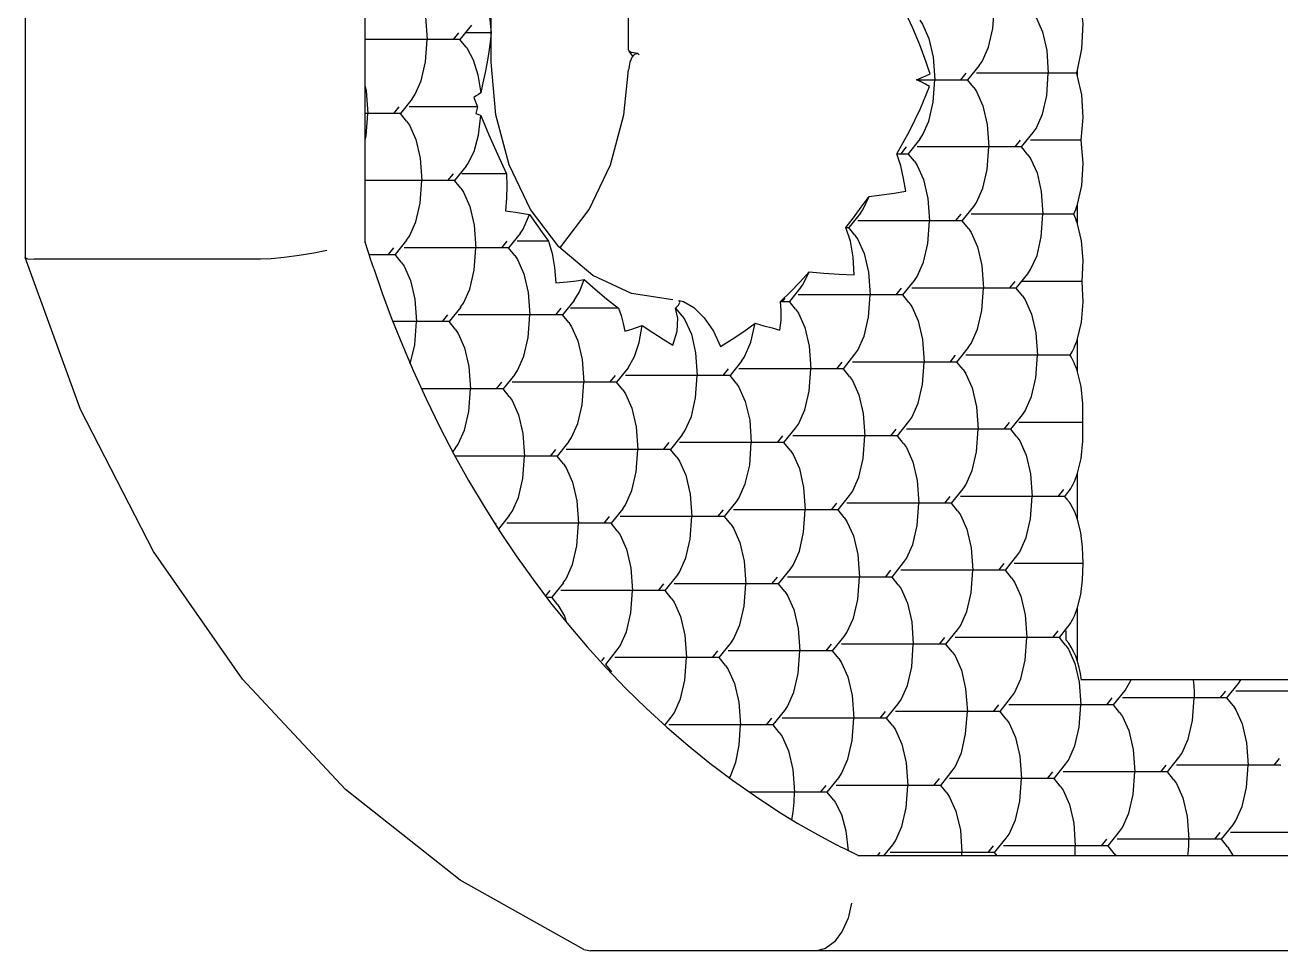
# Model space of a CAD drawing. Header units: millimetres. Extents: x 1084702 to 1166801, y 36632 to 124519.
# Drawn here: x 1097645.3 to 1097658.52, y 59343.51 to 59353.25 of the extents above; entities that cross this region are included whole.
import ezdxf

# ---------------------------------------------------------------- set-up
doc = ezdxf.new("R2010")
doc.units = ezdxf.units.MM
doc.header["$LTSCALE"] = 250
doc.linetypes.add('CENTER', pattern=[3, 2.5, -0.25, 0, -0.25])
doc.layers.get('0').update_dxf_attribs({"color": 255})

# ---------------------------------------------------------------- blocks, each defined once
blk = doc.blocks.new('PK65002M m platform_top')
at = {"linetype": 'Continuous'}
for p, q in [((-9509.933, 2028.178), (-9500.768, 2028.178)), ((-9500.697, 2028.163), (-9500.768, 2028.178)), ((-9510.084, 2027.178), (-9503.582, 2027.178)), ((-9507.474, 2027.083), (-9507.533, 2027.178)), ((-9506.28, 2027.154), (-9506.299, 2027.178)), ((-9505.05, 2027.178), (-9505.022, 2027.144)), ((-9504.677, 2027.178), (-9504.678, 2027.155)), ((-9503.857, 2027.178), (-9503.95, 2027.063)), ((-9503.812, 2027.144), (-9503.784, 2027.178)), ((-9503.591, 2027.178), (-9503.535, 2027.151)), ((-9507.474, 2027.083), (-9507.409, 2027.002)), ((-9506.216, 2027.073), (-9506.337, 2026.922)), ((-9506.28, 2027.154), (-9506.216, 2027.073)), ((-9506.211, 2027.073), (-9506.215, 2027.073)), ((-9506.211, 2027.073), (-9505.116, 2027.073)), ((-9506.199, 2027.002), (-9506.142, 2027.073)), ((-9505.871, 2027.108), (-9505.871, 2027.073)), ((-9505.022, 2027.144), (-9505.144, 2026.992)), ((-9505.017, 2027.144), (-9505.022, 2027.143)), ((-9505.017, 2027.144), (-9503.923, 2027.144)), ((-9505.006, 2027.073), (-9504.949, 2027.144)), ((-9504.678, 2027.155), (-9504.678, 2027.144)), ((-9503.535, 2027.151), (-9503.484, 2027.126)), ((-9503.457, 2026.917), (-9503.482, 2027.126)), ((-9503.157, 2026.955), (-9503.365, 2027.066)), ((-9508.598, 2026.932), (-9507.504, 2026.932)), ((-9507.409, 2027.002), (-9507.531, 2026.851)), ((-9507.405, 2027.002), (-9507.409, 2027.002)), ((-9507.405, 2027.002), (-9506.31, 2027.002)), ((-9507.393, 2026.932), (-9507.336, 2027.002)), ((-9502.952, 2026.837), (-9503.157, 2026.955)), ((-9502.75, 2026.714), (-9502.952, 2026.837)), ((-9504.518, 2026.517), (-9504.454, 2026.437)), ((-9503.325, 2026.588), (-9503.26, 2026.507)), ((-9505.712, 2026.446), (-9505.647, 2026.366)), ((-9504.454, 2026.437), (-9504.575, 2026.285)), ((-9504.449, 2026.437), (-9504.453, 2026.436)), ((-9504.449, 2026.437), (-9503.354, 2026.437)), ((-9504.437, 2026.366), (-9504.38, 2026.437)), ((-9503.26, 2026.507), (-9503.381, 2026.356)), ((-9503.255, 2026.507), (-9503.26, 2026.507)), ((-9503.255, 2026.507), (-9502.44, 2026.507)), ((-9503.244, 2026.437), (-9503.187, 2026.507)), ((-9502.024, 2026.202), (-9502.262, 2026.382)), ((-9506.841, 2026.295), (-9506.962, 2026.144)), ((-9506.906, 2026.376), (-9506.841, 2026.295)), ((-9506.836, 2026.295), (-9506.841, 2026.295)), ((-9506.836, 2026.295), (-9505.742, 2026.295)), ((-9506.825, 2026.224), (-9506.768, 2026.295)), ((-9505.647, 2026.366), (-9505.769, 2026.215)), ((-9505.643, 2026.366), (-9505.647, 2026.366)), ((-9505.643, 2026.366), (-9504.548, 2026.366)), ((-9505.631, 2026.295), (-9505.574, 2026.366)), ((-9508.03, 2026.224), (-9508.034, 2026.224)), ((-9508.03, 2026.224), (-9506.935, 2026.224)), ((-9508.018, 2026.154), (-9507.961, 2026.224)), ((-9502.756, 2025.881), (-9502.691, 2025.8)), ((-9505.144, 2025.739), (-9505.079, 2025.659)), ((-9503.885, 2025.729), (-9504.007, 2025.578)), ((-9503.95, 2025.81), (-9503.885, 2025.729)), ((-9503.881, 2025.729), (-9503.885, 2025.729)), ((-9503.881, 2025.729), (-9502.786, 2025.729)), ((-9503.869, 2025.659), (-9503.812, 2025.729)), ((-9502.691, 2025.8), (-9502.813, 2025.649)), ((-9502.687, 2025.8), (-9502.691, 2025.8)), ((-9502.687, 2025.8), (-9501.592, 2025.8)), ((-9502.675, 2025.729), (-9502.618, 2025.8)), ((-9501.551, 2025.805), (-9501.619, 2025.72)), ((-9501.353, 2025.623), (-9501.572, 2025.824)), ((-9507.531, 2025.598), (-9507.466, 2025.517)), ((-9506.272, 2025.588), (-9506.394, 2025.437)), ((-9506.337, 2025.669), (-9506.272, 2025.588)), ((-9506.268, 2025.588), (-9506.272, 2025.588)), ((-9506.268, 2025.588), (-9505.173, 2025.588)), ((-9506.256, 2025.517), (-9506.199, 2025.588)), ((-9505.911, 2025.351), (-9505.928, 2025.588)), ((-9505.079, 2025.659), (-9505.2, 2025.507)), ((-9505.074, 2025.659), (-9505.079, 2025.659)), ((-9505.074, 2025.659), (-9503.979, 2025.659)), ((-9505.063, 2025.588), (-9505.006, 2025.659)), ((-9501.141, 2025.416), (-9501.353, 2025.623)), ((-9507.466, 2025.517), (-9507.588, 2025.366)), ((-9507.462, 2025.517), (-9507.466, 2025.517)), ((-9507.462, 2025.517), (-9506.367, 2025.517)), ((-9507.45, 2025.447), (-9507.393, 2025.517)), ((-9508.655, 2025.447), (-9507.56, 2025.447)), ((-9508.588, 2025.328), (-9505.938, 2025.328)), ((-9507.588, 2025.366), (-9507.614, 2025.328)), ((-9506.394, 2025.437), (-9506.458, 2025.328)), ((-9505.866, 2025.154), (-9505.911, 2025.351)), ((-9500.935, 2025.201), (-9501.141, 2025.416)), ((-9500.994, 2025.244), (-9500.929, 2025.164)), ((-9500.734, 2024.979), (-9500.935, 2025.201)), ((-9505.894, 2025.132), (-9505.894, 2024.567)), ((-9505.799, 2025.004), (-9505.866, 2025.154)), ((-9503.381, 2025.103), (-9503.317, 2025.022)), ((-9502.123, 2025.093), (-9502.245, 2024.942)), ((-9502.188, 2025.174), (-9502.123, 2025.093)), ((-9502.119, 2025.093), (-9502.123, 2025.093)), ((-9502.119, 2025.093), (-9501.024, 2025.093)), ((-9502.107, 2025.022), (-9502.05, 2025.093)), ((-9500.929, 2025.164), (-9501.051, 2025.012)), ((-9500.913, 2025.093), (-9500.885, 2025.128)), ((-9505.769, 2024.962), (-9505.799, 2025.004)), ((-9505.769, 2024.961), (-9505.704, 2024.881)), ((-9504.51, 2024.952), (-9504.632, 2024.8)), ((-9504.575, 2025.032), (-9504.51, 2024.952)), ((-9504.506, 2024.952), (-9504.51, 2024.951)), ((-9504.506, 2024.952), (-9503.411, 2024.952)), ((-9504.494, 2024.881), (-9504.437, 2024.952)), ((-9503.317, 2025.022), (-9503.438, 2024.871)), ((-9503.312, 2025.022), (-9503.317, 2025.022)), ((-9503.312, 2025.022), (-9502.217, 2025.022)), ((-9503.3, 2024.952), (-9503.244, 2025.022)), ((-9500.539, 2024.75), (-9500.734, 2024.979)), ((-9505.704, 2024.881), (-9505.794, 2024.769)), ((-9505.775, 2024.909), (-9505.775, 2024.81)), ((-9505.7, 2024.881), (-9505.704, 2024.881)), ((-9505.7, 2024.881), (-9504.605, 2024.881)), ((-9505.688, 2024.81), (-9505.631, 2024.881)), ((-9500.349, 2024.515), (-9500.539, 2024.75)), ((-9500.426, 2024.537), (-9500.361, 2024.457)), ((-9502.813, 2024.396), (-9502.748, 2024.315)), ((-9501.619, 2024.467), (-9501.555, 2024.386)), ((-9500.483, 2024.305), (-9500.361, 2024.457)), ((-9500.305, 2024.457), (-9500.361, 2024.457)), ((-9500.165, 2024.272), (-9500.349, 2024.515)), ((-9500.303, 2024.438), (-9500.345, 2024.386)), ((-9504.007, 2024.325), (-9503.942, 2024.245)), ((-9502.748, 2024.315), (-9502.87, 2024.164)), ((-9502.744, 2024.315), (-9502.748, 2024.315)), ((-9502.744, 2024.315), (-9501.649, 2024.315)), ((-9502.732, 2024.245), (-9502.675, 2024.315)), ((-9501.555, 2024.386), (-9501.676, 2024.235)), ((-9501.55, 2024.386), (-9501.554, 2024.386)), ((-9501.55, 2024.386), (-9500.455, 2024.386)), ((-9501.538, 2024.315), (-9501.482, 2024.386)), ((-9499.987, 2024.022), (-9500.165, 2024.272)), ((-9505.136, 2024.174), (-9505.257, 2024.023)), ((-9505.2, 2024.254), (-9505.136, 2024.174)), ((-9505.131, 2024.174), (-9505.135, 2024.174)), ((-9505.131, 2024.174), (-9504.036, 2024.174)), ((-9505.119, 2024.103), (-9505.063, 2024.174)), ((-9503.942, 2024.245), (-9504.064, 2024.093)), ((-9503.937, 2024.245), (-9503.942, 2024.244)), ((-9503.937, 2024.245), (-9502.843, 2024.245)), ((-9503.926, 2024.174), (-9503.869, 2024.245)), ((-9505.953, 2024.103), (-9505.226, 2024.103)), ((-9499.814, 2023.765), (-9499.987, 2024.022)), ((-9501.051, 2023.759), (-9500.986, 2023.679)), ((-9499.914, 2023.598), (-9499.799, 2023.741)), ((-9499.648, 2023.502), (-9499.814, 2023.765)), ((-9505.894, 2023.639), (-9505.894, 2023.152)), ((-9503.438, 2023.618), (-9503.374, 2023.537)), ((-9502.18, 2023.608), (-9502.301, 2023.457)), ((-9502.245, 2023.689), (-9502.18, 2023.608)), ((-9502.175, 2023.608), (-9502.18, 2023.608)), ((-9502.175, 2023.608), (-9501.081, 2023.608)), ((-9502.164, 2023.537), (-9502.107, 2023.608)), ((-9501.108, 2023.528), (-9500.986, 2023.679)), ((-9500.982, 2023.679), (-9500.986, 2023.679)), ((-9500.982, 2023.679), (-9499.887, 2023.679)), ((-9500.913, 2023.679), (-9500.97, 2023.608)), ((-9499.776, 2023.679), (-9499.767, 2023.69)), ((-9504.632, 2023.547), (-9504.567, 2023.467)), ((-9503.374, 2023.537), (-9503.495, 2023.386)), ((-9503.369, 2023.537), (-9503.373, 2023.537)), ((-9503.369, 2023.537), (-9502.274, 2023.537)), ((-9503.357, 2023.467), (-9503.3, 2023.537)), ((-9505.794, 2023.437), (-9505.761, 2023.396)), ((-9505.761, 2023.396), (-9505.794, 2023.355)), ((-9505.756, 2023.396), (-9505.761, 2023.396)), ((-9505.756, 2023.396), (-9504.662, 2023.396)), ((-9505.745, 2023.325), (-9505.688, 2023.396)), ((-9504.567, 2023.467), (-9504.689, 2023.315)), ((-9504.563, 2023.467), (-9504.567, 2023.467)), ((-9504.563, 2023.467), (-9503.468, 2023.467)), ((-9504.551, 2023.396), (-9504.494, 2023.467)), ((-9501.676, 2022.982), (-9501.611, 2022.901)), ((-9500.539, 2022.82), (-9500.418, 2022.972)), ((-9500.483, 2023.052), (-9500.418, 2022.972)), ((-9500.413, 2022.972), (-9500.418, 2022.972)), ((-9500.413, 2022.972), (-9499.342, 2022.972)), ((-9500.402, 2022.901), (-9500.345, 2022.972)), ((-9499.182, 2022.667), (-9499.33, 2022.951)), ((-9504.064, 2022.84), (-9503.999, 2022.76)), ((-9502.805, 2022.83), (-9502.927, 2022.679)), ((-9502.87, 2022.911), (-9502.805, 2022.83)), ((-9502.801, 2022.83), (-9502.805, 2022.83)), ((-9502.801, 2022.83), (-9501.706, 2022.83)), ((-9502.789, 2022.76), (-9502.732, 2022.83)), ((-9501.733, 2022.75), (-9501.611, 2022.901)), ((-9501.607, 2022.901), (-9501.611, 2022.901)), ((-9501.607, 2022.901), (-9500.512, 2022.901)), ((-9501.538, 2022.901), (-9501.595, 2022.83)), ((-9499.346, 2022.891), (-9499.318, 2022.926)), ((-9505.192, 2022.689), (-9505.314, 2022.538)), ((-9505.257, 2022.769), (-9505.192, 2022.689)), ((-9505.188, 2022.689), (-9505.192, 2022.689)), ((-9505.188, 2022.689), (-9504.093, 2022.689)), ((-9505.176, 2022.618), (-9505.119, 2022.689)), ((-9503.999, 2022.76), (-9504.12, 2022.608)), ((-9503.994, 2022.76), (-9503.999, 2022.759)), ((-9503.994, 2022.76), (-9502.899, 2022.76)), ((-9503.983, 2022.689), (-9503.926, 2022.76)), ((-9505.95, 2022.618), (-9505.76, 2022.618)), ((-9505.76, 2022.618), (-9505.275, 2022.618)), ((-9495.401, 2022.483), (-9494.819, 2020.883)), ((-9499.914, 2022.345), (-9499.849, 2022.265)), ((-9502.301, 2022.204), (-9502.237, 2022.123)), ((-9501.165, 2022.043), (-9501.043, 2022.194)), ((-9501.108, 2022.274), (-9501.043, 2022.194)), ((-9501.039, 2022.194), (-9501.043, 2022.194)), ((-9501.039, 2022.194), (-9499.944, 2022.194)), ((-9501.027, 2022.123), (-9500.97, 2022.194)), ((-9499.971, 2022.113), (-9499.849, 2022.265)), ((-9499.845, 2022.265), (-9499.849, 2022.264)), ((-9499.845, 2022.265), (-9498.989, 2022.265)), ((-9499.833, 2022.194), (-9499.776, 2022.265)), ((-9505.894, 2022.084), (-9505.894, 2021.738)), ((-9504.689, 2022.062), (-9504.624, 2021.982)), ((-9503.43, 2022.052), (-9503.552, 2021.901)), ((-9503.495, 2022.133), (-9503.43, 2022.052)), ((-9503.426, 2022.052), (-9503.43, 2022.052)), ((-9503.426, 2022.052), (-9502.331, 2022.052)), ((-9503.414, 2021.982), (-9503.357, 2022.052)), ((-9502.358, 2021.972), (-9502.237, 2022.123)), ((-9502.232, 2022.123), (-9502.237, 2022.123)), ((-9502.232, 2022.123), (-9501.137, 2022.123)), ((-9502.164, 2022.123), (-9502.22, 2022.052)), ((-9498.771, 2021.764), (-9498.901, 2022.07)), ((-9505.815, 2021.911), (-9504.718, 2021.911)), ((-9504.624, 2021.982), (-9504.746, 2021.83)), ((-9504.62, 2021.982), (-9504.624, 2021.982)), ((-9504.62, 2021.982), (-9503.525, 2021.982)), ((-9504.608, 2021.911), (-9504.551, 2021.982)), ((-9498.871, 2022.001), (-9498.919, 2021.8)), ((-9498.919, 2021.8), (-9498.937, 2021.557)), ((-9498.672, 2021.512), (-9498.771, 2021.764)), ((-9499.346, 2021.638), (-9499.281, 2021.557)), ((-9501.733, 2021.497), (-9501.668, 2021.416)), ((-9501.688, 2021.521), (-9501.662, 2021.416)), ((-9500.539, 2021.567), (-9500.475, 2021.487)), ((-9499.403, 2021.406), (-9499.281, 2021.557)), ((-9499.277, 2021.557), (-9499.281, 2021.557)), ((-9499.277, 2021.557), (-9498.69, 2021.557)), ((-9499.265, 2021.487), (-9499.208, 2021.557)), ((-9502.927, 2021.426), (-9502.862, 2021.345)), ((-9501.694, 2021.383), (-9501.71, 2021.355)), ((-9501.662, 2021.416), (-9501.694, 2021.383)), ((-9501.062, 2021.416), (-9500.559, 2021.416)), ((-9500.596, 2021.335), (-9500.475, 2021.487)), ((-9500.47, 2021.487), (-9500.475, 2021.487)), ((-9500.47, 2021.487), (-9499.375, 2021.487)), ((-9500.458, 2021.416), (-9500.402, 2021.487)), ((-9505.314, 2021.285), (-9505.249, 2021.204)), ((-9504.056, 2021.275), (-9504.177, 2021.123)), ((-9504.12, 2021.355), (-9504.056, 2021.275)), ((-9504.051, 2021.275), (-9504.056, 2021.275)), ((-9504.051, 2021.275), (-9502.956, 2021.275)), ((-9504.039, 2021.204), (-9503.983, 2021.275)), ((-9502.984, 2021.194), (-9502.862, 2021.345)), ((-9502.768, 2021.345), (-9502.872, 2021.244)), ((-9502.768, 2021.345), (-9502.862, 2021.345)), ((-9502.789, 2021.345), (-9502.818, 2021.31)), ((-9501.733, 2021.342), (-9501.749, 2021.345)), ((-9501.71, 2021.355), (-9501.702, 2021.335)), ((-9501.637, 2021.328), (-9501.2, 2021.261)), ((-9501.2, 2021.261), (-9500.795, 2021.07)), ((-9505.944, 2021.133), (-9505.306, 2021.133)), ((-9505.249, 2021.204), (-9505.371, 2021.053)), ((-9505.245, 2021.204), (-9505.249, 2021.204)), ((-9505.245, 2021.204), (-9504.15, 2021.204)), ((-9505.233, 2021.133), (-9505.176, 2021.204)), ((-9500.795, 2021.07), (-9500.437, 2020.769)), ((-9499.971, 2020.86), (-9499.906, 2020.78)), ((-9498.834, 2020.699), (-9498.713, 2020.85)), ((-9498.777, 2020.931), (-9498.713, 2020.85)), ((-9498.696, 2020.78), (-9498.639, 2020.85)), ((-9498.439, 2020.85), (-9498.419, 2020.787)), ((-9497.296, 2020.899), (-9494.917, 2020.899)), ((-9494.819, 2020.881), (-9494.819, 2020.883)), ((-9494.819, 2012.475), (-9494.819, 2020.881)), ((-9503.504, 2020.71), (-9503.456, 2020.568)), ((-9500.437, 2020.769), (-9500.139, 2020.376)), ((-9500.328, 2020.709), (-9499.996, 2020.709)), ((-9500.028, 2020.628), (-9499.906, 2020.78)), ((-9499.902, 2020.78), (-9499.906, 2020.78)), ((-9499.902, 2020.78), (-9498.807, 2020.78)), ((-9499.89, 2020.709), (-9499.833, 2020.78)), ((-9498.419, 2020.787), (-9498.397, 2020.717)), ((-9498.396, 2020.727), (-9498.397, 2019.4)), ((-9504.746, 2020.577), (-9504.681, 2020.497)), ((-9503.609, 2020.416), (-9503.487, 2020.568)), ((-9503.552, 2020.648), (-9503.487, 2020.568)), ((-9503.456, 2020.568), (-9503.536, 2020.463)), ((-9503.456, 2020.568), (-9503.487, 2020.568)), ((-9505.894, 2020.528), (-9505.894, 2020.324)), ((-9504.681, 2020.497), (-9504.802, 2020.346)), ((-9504.676, 2020.497), (-9504.681, 2020.497)), ((-9504.676, 2020.497), (-9503.582, 2020.497)), ((-9504.665, 2020.426), (-9504.608, 2020.497)), ((-9503.536, 2020.463), (-9503.618, 2020.353)), ((-9505.855, 2020.426), (-9504.775, 2020.426)), ((-9503.618, 2020.353), (-9503.701, 2020.239)), ((-9500.139, 2020.376), (-9499.914, 2019.906)), ((-9499.459, 2019.921), (-9499.338, 2020.073)), ((-9499.403, 2020.153), (-9499.338, 2020.073)), ((-9499.333, 2020.073), (-9499.338, 2020.072)), ((-9499.333, 2020.073), (-9498.397, 2020.073)), ((-9499.322, 2020.002), (-9499.265, 2020.073)), ((-9499.886, 2020.002), (-9499.548, 2020.002)), ((-9499.548, 2020.002), (-9499.416, 2020.002)), ((-9505.371, 2019.8), (-9505.306, 2019.719)), ((-9504.234, 2019.638), (-9504.112, 2019.79)), ((-9504.177, 2019.87), (-9504.112, 2019.79)), ((-9503.993, 2019.79), (-9504.127, 2019.551)), ((-9503.993, 2019.79), (-9504.112, 2019.79)), ((-9504.039, 2019.79), (-9504.096, 2019.719)), ((-9505.934, 2019.648), (-9505.398, 2019.648)), ((-9505.306, 2019.719), (-9505.428, 2019.568)), ((-9505.302, 2019.719), (-9505.306, 2019.719)), ((-9505.302, 2019.719), (-9504.207, 2019.719)), ((-9505.29, 2019.648), (-9505.233, 2019.719)), ((-9498.397, 2019.649), (-9498.408, 2019.602)), ((-9498.408, 2019.602), (-9498.425, 2019.365)), ((-9498.834, 2019.446), (-9498.769, 2019.365)), ((-9498.397, 2019.4), (-9498.397, 2012.64)), ((-9499.579, 2019.295), (-9499.562, 2019.366)), ((-9499.579, 2019.295), (-9498.859, 2019.295)), ((-9499.541, 2019.198), (-9499.579, 2019.295)), ((-9498.891, 2019.214), (-9498.769, 2019.365)), ((-9498.765, 2019.365), (-9498.769, 2019.365)), ((-9498.765, 2019.365), (-9498.397, 2019.365)), ((-9498.753, 2019.295), (-9498.696, 2019.365)), ((-9498.408, 2019.129), (-9498.425, 2019.365)), ((-9505.938, 2019.172), (-9505.894, 2018.973)), ((-9498.397, 2019.082), (-9498.408, 2019.129)), ((-9504.859, 2018.861), (-9504.738, 2019.012)), ((-9504.802, 2019.092), (-9504.738, 2019.012)), ((-9504.665, 2019.012), (-9504.721, 2018.941)), ((-9505.894, 2018.973), (-9505.894, 2018.91)), ((-9505.884, 2018.941), (-9504.832, 2018.941)), ((-9501.175, 2018.87), (-9501.172, 2018.892)), ((-9501.172, 2018.892), (-9501.168, 2018.906)), ((-9501.267, 2018.735), (-9501.28, 2018.751)), ((-9501.267, 2018.735), (-9501.231, 2018.746)), ((-9501.231, 2018.746), (-9501.203, 2018.778)), ((-9501.216, 2018.763), (-9501.175, 2018.712)), ((-9501.203, 2018.778), (-9501.184, 2018.828)), ((-9499.725, 2018.828), (-9499.725, 2015.616)), ((-9499.7, 2018.719), (-9499.68, 2018.828)), ((-9501.175, 2018.712), (-9501.169, 2018.695)), ((-9501.169, 2018.695), (-9501.169, 2017.349)), ((-9499.516, 2018.436), (-9499.395, 2018.588)), ((-9499.459, 2018.668), (-9499.471, 2018.684)), ((-9499.459, 2018.668), (-9499.395, 2018.588)), ((-9499.39, 2018.588), (-9499.395, 2018.587)), ((-9499.39, 2018.588), (-9498.397, 2018.588)), ((-9499.378, 2018.517), (-9499.322, 2018.588)), ((-9499.723, 2018.517), (-9499.581, 2018.517)), ((-9499.581, 2018.517), (-9499.451, 2018.517))]:
    blk.add_line(p, q, dxfattribs=at)
for points in [[(-9503.517, 2027.678), (-9503.48, 2027.834), (-9503.418, 2027.973), (-9503.335, 2028.084), (-9503.243, 2028.154), (-9503.148, 2028.178)], [(-9500.697, 2028.163), (-9499.396, 2027.434), (-9498.19, 2026.479), (-9497.107, 2025.318), (-9496.171, 2023.977), (-9495.401, 2022.483)], [(-9507.056, 2027.178), (-9507.061, 2027.121), (-9507.064, 2027.062), (-9507.065, 2027.002)], [(-9505.868, 2027.178), (-9505.87, 2027.144), (-9505.871, 2027.108)], [(-9505.712, 2026.447), (-9505.742, 2026.489), (-9505.809, 2026.639), (-9505.854, 2026.836), (-9505.871, 2027.073)], [(-9504.518, 2026.517), (-9504.548, 2026.56), (-9504.615, 2026.71), (-9504.661, 2026.907), (-9504.678, 2027.144)], [(-9503.95, 2027.063), (-9503.98, 2027.02), (-9504.047, 2026.871), (-9504.092, 2026.673), (-9504.109, 2026.437)], [(-9503.484, 2027.126), (-9503.444, 2027.106), (-9503.405, 2027.086), (-9503.365, 2027.066)], [(-9506.906, 2026.376), (-9506.936, 2026.419), (-9507.003, 2026.568), (-9507.048, 2026.765), (-9507.065, 2027.002)], [(-9506.337, 2026.922), (-9506.367, 2026.879), (-9506.434, 2026.729), (-9506.48, 2026.532), (-9506.497, 2026.295)], [(-9505.143, 2026.992), (-9505.174, 2026.95), (-9505.24, 2026.8), (-9505.286, 2026.603), (-9505.303, 2026.366)], [(-9503.325, 2026.588), (-9503.344, 2026.614), (-9503.409, 2026.744), (-9503.457, 2026.917)], [(-9507.531, 2026.851), (-9507.561, 2026.808), (-9507.628, 2026.658), (-9507.673, 2026.461), (-9507.69, 2026.224)], [(-9502.889, 2026.798), (-9502.902, 2026.719), (-9502.912, 2026.615), (-9502.916, 2026.507)], [(-9502.262, 2026.382), (-9502.504, 2026.552), (-9502.75, 2026.714)], [(-9503.95, 2025.81), (-9503.98, 2025.853), (-9504.047, 2026.003), (-9504.092, 2026.2), (-9504.109, 2026.437)], [(-9502.756, 2025.881), (-9502.786, 2025.924), (-9502.853, 2026.073), (-9502.899, 2026.27), (-9502.916, 2026.507)], [(-9506.337, 2025.669), (-9506.367, 2025.711), (-9506.434, 2025.861), (-9506.48, 2026.058), (-9506.497, 2026.295)], [(-9505.144, 2025.739), (-9505.174, 2025.782), (-9505.24, 2025.932), (-9505.286, 2026.129), (-9505.303, 2026.366)], [(-9504.575, 2026.285), (-9504.605, 2026.242), (-9504.672, 2026.093), (-9504.717, 2025.896), (-9504.735, 2025.659)], [(-9503.381, 2026.356), (-9503.411, 2026.313), (-9503.478, 2026.163), (-9503.524, 2025.966), (-9503.541, 2025.729)], [(-9502.231, 2026.358), (-9502.242, 2026.34), (-9502.297, 2026.194), (-9502.334, 2026.013), (-9502.347, 2025.8)], [(-9507.531, 2025.598), (-9507.561, 2025.641), (-9507.628, 2025.79), (-9507.673, 2025.988), (-9507.69, 2026.224)], [(-9506.962, 2026.144), (-9506.992, 2026.101), (-9507.059, 2025.951), (-9507.105, 2025.754), (-9507.122, 2025.517)], [(-9505.769, 2026.214), (-9505.799, 2026.172), (-9505.866, 2026.022), (-9505.911, 2025.825), (-9505.928, 2025.588)], [(-9501.572, 2025.824), (-9501.796, 2026.018), (-9502.024, 2026.202)], [(-9503.382, 2025.103), (-9503.411, 2025.146), (-9503.478, 2025.295), (-9503.524, 2025.493), (-9503.541, 2025.729)], [(-9502.188, 2025.174), (-9502.218, 2025.216), (-9502.285, 2025.366), (-9502.33, 2025.563), (-9502.347, 2025.8)], [(-9501.619, 2025.719), (-9501.649, 2025.677), (-9501.716, 2025.527), (-9501.762, 2025.33), (-9501.779, 2025.093)], [(-9504.575, 2025.032), (-9504.605, 2025.075), (-9504.672, 2025.225), (-9504.717, 2025.422), (-9504.735, 2025.659)], [(-9502.813, 2025.649), (-9502.843, 2025.606), (-9502.91, 2025.456), (-9502.955, 2025.259), (-9502.973, 2025.022)], [(-9507.111, 2025.328), (-9507.117, 2025.391), (-9507.121, 2025.454), (-9507.122, 2025.517)], [(-9505.2, 2025.507), (-9505.23, 2025.465), (-9505.297, 2025.315), (-9505.343, 2025.118), (-9505.36, 2024.881)], [(-9504.007, 2025.578), (-9504.037, 2025.535), (-9504.104, 2025.386), (-9504.149, 2025.188), (-9504.166, 2024.952)], [(-9501.619, 2024.467), (-9501.649, 2024.509), (-9501.716, 2024.659), (-9501.762, 2024.856), (-9501.779, 2025.093)], [(-9504.007, 2024.325), (-9504.037, 2024.368), (-9504.104, 2024.518), (-9504.149, 2024.715), (-9504.166, 2024.952)], [(-9502.813, 2024.396), (-9502.843, 2024.439), (-9502.91, 2024.588), (-9502.955, 2024.785), (-9502.973, 2025.022)], [(-9502.244, 2024.942), (-9502.275, 2024.899), (-9502.342, 2024.749), (-9502.387, 2024.552), (-9502.404, 2024.315)], [(-9501.051, 2025.012), (-9501.081, 2024.97), (-9501.148, 2024.82), (-9501.193, 2024.623), (-9501.211, 2024.386)], [(-9505.2, 2024.254), (-9505.23, 2024.297), (-9505.297, 2024.447), (-9505.343, 2024.644), (-9505.36, 2024.881)], [(-9504.632, 2024.8), (-9504.662, 2024.757), (-9504.729, 2024.608), (-9504.774, 2024.411), (-9504.792, 2024.174)], [(-9503.438, 2024.871), (-9503.468, 2024.828), (-9503.535, 2024.678), (-9503.581, 2024.481), (-9503.598, 2024.245)], [(-9500.426, 2024.537), (-9500.495, 2024.656), (-9500.517, 2024.724)], [(-9505.894, 2024.567), (-9505.928, 2024.43), (-9505.948, 2024.274), (-9505.953, 2024.103)], [(-9502.245, 2023.689), (-9502.275, 2023.732), (-9502.342, 2023.881), (-9502.387, 2024.078), (-9502.404, 2024.315)], [(-9501.051, 2023.759), (-9501.081, 2023.802), (-9501.148, 2023.952), (-9501.193, 2024.149), (-9501.211, 2024.386)], [(-9500.482, 2024.305), (-9500.513, 2024.263), (-9500.579, 2024.113), (-9500.625, 2023.916), (-9500.642, 2023.679)], [(-9504.632, 2023.547), (-9504.662, 2023.59), (-9504.729, 2023.74), (-9504.774, 2023.937), (-9504.792, 2024.174)], [(-9503.438, 2023.618), (-9503.468, 2023.661), (-9503.535, 2023.811), (-9503.581, 2024.008), (-9503.598, 2024.245)], [(-9502.87, 2024.164), (-9502.9, 2024.121), (-9502.967, 2023.971), (-9503.012, 2023.774), (-9503.029, 2023.537)], [(-9501.676, 2024.235), (-9501.706, 2024.192), (-9501.773, 2024.042), (-9501.819, 2023.845), (-9501.836, 2023.608)], [(-9505.953, 2024.103), (-9505.948, 2023.932), (-9505.928, 2023.776), (-9505.894, 2023.639)], [(-9505.257, 2024.022), (-9505.287, 2023.98), (-9505.354, 2023.83), (-9505.4, 2023.633), (-9505.417, 2023.396)], [(-9504.063, 2024.093), (-9504.094, 2024.05), (-9504.16, 2023.901), (-9504.206, 2023.704), (-9504.223, 2023.467)], [(-9501.676, 2022.982), (-9501.706, 2023.024), (-9501.773, 2023.174), (-9501.819, 2023.371), (-9501.836, 2023.608)], [(-9500.483, 2023.052), (-9500.513, 2023.095), (-9500.579, 2023.245), (-9500.625, 2023.442), (-9500.642, 2023.679)], [(-9502.87, 2022.911), (-9502.9, 2022.954), (-9502.967, 2023.103), (-9503.012, 2023.301), (-9503.029, 2023.537)], [(-9501.108, 2023.527), (-9501.138, 2023.485), (-9501.205, 2023.335), (-9501.25, 2023.138), (-9501.267, 2022.901)], [(-9499.914, 2023.598), (-9499.944, 2023.555), (-9500.011, 2023.406), (-9500.057, 2023.209), (-9500.074, 2022.972)], [(-9499.33, 2022.951), (-9499.486, 2023.229), (-9499.648, 2023.502)], [(-9505.257, 2022.77), (-9505.287, 2022.812), (-9505.354, 2022.962), (-9505.4, 2023.159), (-9505.417, 2023.396)], [(-9504.064, 2022.84), (-9504.094, 2022.883), (-9504.16, 2023.033), (-9504.206, 2023.23), (-9504.223, 2023.467)], [(-9503.495, 2023.386), (-9503.525, 2023.343), (-9503.592, 2023.194), (-9503.638, 2022.996), (-9503.655, 2022.76)], [(-9502.301, 2023.457), (-9502.331, 2023.414), (-9502.398, 2023.264), (-9502.444, 2023.067), (-9502.461, 2022.83)], [(-9504.689, 2023.315), (-9504.719, 2023.273), (-9504.786, 2023.123), (-9504.831, 2022.926), (-9504.848, 2022.689)], [(-9505.894, 2023.152), (-9505.931, 2022.996), (-9505.951, 2022.814), (-9505.95, 2022.618)], [(-9499.914, 2022.345), (-9499.944, 2022.388), (-9500.011, 2022.538), (-9500.057, 2022.735), (-9500.074, 2022.972)], [(-9502.302, 2022.204), (-9502.331, 2022.247), (-9502.398, 2022.396), (-9502.444, 2022.593), (-9502.461, 2022.83)], [(-9501.108, 2022.275), (-9501.138, 2022.317), (-9501.205, 2022.467), (-9501.25, 2022.664), (-9501.267, 2022.901)], [(-9500.539, 2022.82), (-9500.569, 2022.778), (-9500.636, 2022.628), (-9500.682, 2022.431), (-9500.699, 2022.194)], [(-9499.346, 2022.891), (-9499.376, 2022.848), (-9499.443, 2022.699), (-9499.488, 2022.501), (-9499.505, 2022.265)], [(-9504.689, 2022.062), (-9504.719, 2022.105), (-9504.786, 2022.255), (-9504.831, 2022.452), (-9504.848, 2022.689)], [(-9503.495, 2022.133), (-9503.525, 2022.176), (-9503.592, 2022.326), (-9503.638, 2022.523), (-9503.655, 2022.76)], [(-9502.927, 2022.679), (-9502.957, 2022.636), (-9503.024, 2022.486), (-9503.069, 2022.289), (-9503.086, 2022.052)], [(-9501.733, 2022.75), (-9501.763, 2022.707), (-9501.83, 2022.557), (-9501.875, 2022.36), (-9501.893, 2022.123)], [(-9505.95, 2022.618), (-9505.951, 2022.422), (-9505.931, 2022.241), (-9505.894, 2022.084)], [(-9504.12, 2022.608), (-9504.15, 2022.565), (-9504.217, 2022.416), (-9504.263, 2022.219), (-9504.28, 2021.982)], [(-9498.901, 2022.07), (-9499.038, 2022.371), (-9499.182, 2022.667)], [(-9505.314, 2022.537), (-9505.344, 2022.495), (-9505.411, 2022.345), (-9505.456, 2022.148), (-9505.474, 2021.911)], [(-9500.539, 2021.567), (-9500.569, 2021.61), (-9500.636, 2021.76), (-9500.682, 2021.957), (-9500.699, 2022.194)], [(-9499.346, 2021.638), (-9499.376, 2021.681), (-9499.443, 2021.831), (-9499.488, 2022.028), (-9499.505, 2022.265)], [(-9502.927, 2021.426), (-9502.957, 2021.469), (-9503.024, 2021.619), (-9503.069, 2021.816), (-9503.086, 2022.052)], [(-9501.733, 2021.497), (-9501.763, 2021.539), (-9501.83, 2021.689), (-9501.875, 2021.886), (-9501.893, 2022.123)], [(-9501.165, 2022.043), (-9501.233, 2021.925), (-9501.282, 2021.777), (-9501.314, 2021.598)], [(-9499.971, 2022.113), (-9500.001, 2022.07), (-9500.068, 2021.921), (-9500.113, 2021.724), (-9500.131, 2021.487)], [(-9505.314, 2021.285), (-9505.344, 2021.327), (-9505.411, 2021.477), (-9505.456, 2021.674), (-9505.474, 2021.911)], [(-9504.12, 2021.355), (-9504.15, 2021.398), (-9504.217, 2021.548), (-9504.263, 2021.745), (-9504.28, 2021.982)], [(-9503.552, 2021.901), (-9503.582, 2021.858), (-9503.649, 2021.709), (-9503.694, 2021.511), (-9503.712, 2021.275)], [(-9502.358, 2021.972), (-9502.39, 2021.927), (-9502.457, 2021.774), (-9502.502, 2021.573)], [(-9504.745, 2021.83), (-9504.776, 2021.788), (-9504.843, 2021.638), (-9504.888, 2021.441), (-9504.905, 2021.204)], [(-9502.138, 2021.818), (-9502.261, 2021.743), (-9502.382, 2021.662), (-9502.502, 2021.573)], [(-9501.749, 2021.345), (-9501.857, 2021.409), (-9501.965, 2021.517), (-9502.063, 2021.658), (-9502.138, 2021.818)], [(-9501.637, 2021.806), (-9501.68, 2021.656), (-9501.688, 2021.521)], [(-9501.314, 2021.598), (-9501.425, 2021.672), (-9501.533, 2021.741), (-9501.637, 2021.806)], [(-9505.894, 2021.738), (-9505.935, 2021.561), (-9505.953, 2021.353), (-9505.944, 2021.133)], [(-9502.76, 2021.647), (-9502.774, 2021.542), (-9502.776, 2021.44), (-9502.768, 2021.345)], [(-9502.502, 2021.573), (-9502.593, 2021.6), (-9502.679, 2021.624), (-9502.76, 2021.647)], [(-9501.131, 2021.657), (-9501.193, 2021.639), (-9501.254, 2021.619), (-9501.314, 2021.598)], [(-9501.062, 2021.416), (-9501.09, 2021.494), (-9501.113, 2021.575), (-9501.131, 2021.657)], [(-9498.777, 2020.931), (-9498.807, 2020.974), (-9498.874, 2021.124), (-9498.92, 2021.321), (-9498.937, 2021.557)], [(-9498.488, 2020.999), (-9498.577, 2021.257), (-9498.672, 2021.512)], [(-9500.702, 2021.113), (-9500.817, 2021.216), (-9500.937, 2021.317), (-9501.062, 2021.416)], [(-9499.971, 2020.86), (-9500.001, 2020.903), (-9500.068, 2021.053), (-9500.113, 2021.25), (-9500.131, 2021.487)], [(-9499.402, 2021.406), (-9499.433, 2021.363), (-9499.5, 2021.214), (-9499.545, 2021.017), (-9499.562, 2020.78)], [(-9503.552, 2020.648), (-9503.582, 2020.691), (-9503.649, 2020.841), (-9503.694, 2021.038), (-9503.712, 2021.275)], [(-9502.872, 2021.244), (-9502.972, 2021.14), (-9503.069, 2021.034)], [(-9501.702, 2021.335), (-9501.717, 2021.338), (-9501.733, 2021.342)], [(-9500.596, 2021.335), (-9500.653, 2021.244), (-9500.702, 2021.113)], [(-9505.944, 2021.133), (-9505.953, 2020.914), (-9505.935, 2020.706), (-9505.894, 2020.528)], [(-9504.746, 2020.578), (-9504.776, 2020.62), (-9504.843, 2020.77), (-9504.888, 2020.967), (-9504.905, 2021.204)], [(-9504.177, 2021.123), (-9504.207, 2021.081), (-9504.274, 2020.931), (-9504.32, 2020.734), (-9504.337, 2020.497)], [(-9502.983, 2021.194), (-9503.003, 2021.168), (-9503.069, 2021.034)], [(-9500.404, 2021.147), (-9500.522, 2021.138), (-9500.623, 2021.126), (-9500.702, 2021.113)], [(-9500.328, 2020.709), (-9500.364, 2020.839), (-9500.39, 2020.988), (-9500.404, 2021.147)], [(-9505.371, 2021.053), (-9505.401, 2021.01), (-9505.468, 2020.86), (-9505.513, 2020.663), (-9505.53, 2020.426)], [(-9503.069, 2021.034), (-9503.226, 2021.047), (-9503.387, 2021.057), (-9503.542, 2021.064)], [(-9503.542, 2021.064), (-9503.534, 2020.878), (-9503.504, 2020.71)], [(-9498.488, 2020.999), (-9498.471, 2020.949), (-9498.455, 2020.9), (-9498.439, 2020.85)], [(-9498.437, 2020.851), (-9498.671, 2020.85), (-9498.711, 2020.85), (-9498.712, 2020.85)], [(-9497.995, 2020.809), (-9497.856, 2020.837), (-9497.702, 2020.862), (-9497.546, 2020.882), (-9497.407, 2020.895), (-9497.296, 2020.899)], [(-9494.819, 2020.883), (-9494.845, 2020.895), (-9494.917, 2020.899)], [(-9500.447, 2020.778), (-9500.457, 2020.769), (-9500.755, 2020.376), (-9500.98, 2019.906), (-9501.121, 2019.382), (-9501.168, 2018.906)], [(-9500.127, 2020.428), (-9500.192, 2020.526), (-9500.259, 2020.619), (-9500.328, 2020.709)], [(-9499.403, 2020.153), (-9499.433, 2020.196), (-9499.5, 2020.346), (-9499.545, 2020.543), (-9499.562, 2020.78)], [(-9498.834, 2020.699), (-9498.864, 2020.656), (-9498.931, 2020.507), (-9498.977, 2020.309), (-9498.994, 2020.073)], [(-9500.028, 2020.628), (-9500.059, 2020.583), (-9500.127, 2020.428)], [(-9504.177, 2019.87), (-9504.207, 2019.913), (-9504.274, 2020.063), (-9504.32, 2020.26), (-9504.337, 2020.497)], [(-9505.894, 2020.324), (-9505.938, 2020.125), (-9505.954, 2019.889), (-9505.934, 2019.648)], [(-9505.371, 2019.8), (-9505.401, 2019.842), (-9505.468, 2019.992), (-9505.513, 2020.189), (-9505.53, 2020.426)], [(-9504.802, 2020.345), (-9504.832, 2020.303), (-9504.899, 2020.153), (-9504.945, 2019.956), (-9504.962, 2019.719)], [(-9503.609, 2020.416), (-9503.634, 2020.381), (-9503.701, 2020.239)], [(-9499.875, 2020.39), (-9499.98, 2020.406), (-9500.065, 2020.419), (-9500.127, 2020.428)], [(-9499.886, 2020.002), (-9499.889, 2020.127), (-9499.885, 2020.259), (-9499.875, 2020.39)], [(-9503.701, 2020.239), (-9503.831, 2020.224), (-9503.963, 2020.206), (-9504.086, 2020.184)], [(-9504.086, 2020.184), (-9504.064, 2020.052), (-9504.033, 2019.919), (-9503.993, 2019.79)], [(-9498.834, 2019.446), (-9498.864, 2019.489), (-9498.931, 2019.639), (-9498.977, 2019.836), (-9498.994, 2020.073)], [(-9499.914, 2019.906), (-9499.773, 2019.382), (-9499.725, 2018.828)], [(-9499.616, 2019.388), (-9499.7, 2019.591), (-9499.789, 2019.796), (-9499.886, 2020.002)], [(-9499.459, 2019.921), (-9499.478, 2019.896), (-9499.543, 2019.767), (-9499.591, 2019.595), (-9499.616, 2019.388)], [(-9505.934, 2019.648), (-9505.954, 2019.408), (-9505.938, 2019.172)], [(-9504.803, 2019.093), (-9504.832, 2019.135), (-9504.899, 2019.285), (-9504.945, 2019.482), (-9504.962, 2019.719)], [(-9504.234, 2019.638), (-9504.264, 2019.596), (-9504.331, 2019.446), (-9504.376, 2019.249), (-9504.394, 2019.012)], [(-9505.428, 2019.568), (-9505.458, 2019.525), (-9505.525, 2019.375), (-9505.57, 2019.178), (-9505.587, 2018.941)], [(-9504.127, 2019.551), (-9504.242, 2019.314), (-9504.337, 2019.082)], [(-9499.562, 2019.366), (-9499.581, 2019.373), (-9499.599, 2019.381), (-9499.616, 2019.388)], [(-9499.68, 2018.828), (-9499.659, 2018.937), (-9499.636, 2019.045), (-9499.613, 2019.151)], [(-9499.613, 2019.151), (-9499.59, 2019.166), (-9499.566, 2019.182), (-9499.541, 2019.198)], [(-9499.471, 2018.684), (-9499.535, 2018.802), (-9499.583, 2018.959), (-9499.613, 2019.151)], [(-9498.891, 2019.214), (-9498.921, 2019.171), (-9498.988, 2019.022), (-9499.033, 2018.824), (-9499.051, 2018.588)], [(-9504.199, 2019.012), (-9504.733, 2019.012), (-9504.738, 2019.012)], [(-9504.234, 2018.385), (-9504.264, 2018.428), (-9504.331, 2018.578), (-9504.376, 2018.775), (-9504.394, 2019.012)], [(-9504.199, 2019.012), (-9504.25, 2018.992), (-9504.298, 2018.971), (-9504.344, 2018.95)], [(-9504.337, 2019.082), (-9504.294, 2019.058), (-9504.248, 2019.035), (-9504.199, 2019.012)], [(-9505.894, 2018.91), (-9505.941, 2018.686), (-9505.952, 2018.421), (-9505.921, 2018.163)], [(-9505.428, 2018.315), (-9505.458, 2018.358), (-9505.525, 2018.507), (-9505.57, 2018.704), (-9505.587, 2018.941)], [(-9504.859, 2018.861), (-9504.889, 2018.818), (-9504.956, 2018.668), (-9505.002, 2018.471), (-9505.019, 2018.234)], [(-9504.344, 2018.95), (-9504.331, 2018.91), (-9504.317, 2018.869), (-9504.303, 2018.828)], [(-9501.184, 2018.828), (-9501.179, 2018.848), (-9501.175, 2018.87)], [(-9504.303, 2018.828), (-9504.234, 2018.645), (-9504.161, 2018.47), (-9504.084, 2018.305)], [(-9501.267, 2018.735), (-9501.197, 2018.726), (-9501.175, 2018.712)], [(-9499.723, 2018.517), (-9499.714, 2018.615), (-9499.7, 2018.719)], [(-9498.891, 2017.961), (-9498.921, 2018.004), (-9498.988, 2018.154), (-9499.033, 2018.351), (-9499.051, 2018.588)], [(-9499.653, 2018.079), (-9499.686, 2018.235), (-9499.71, 2018.382), (-9499.723, 2018.517)]]:
    blk.add_lwpolyline(points, dxfattribs=at)
for centre, start_param, end_param in [((-9505.656, 2025.557), 1.899364, 2.730076), ((-9505.656, 2024.142), 0.48206, 0.927295), ((-9505.656, 2024.064), -4.068888, -3.623652), ((-9505.656, 2022.728), 6.765245, 7.210481), ((-9505.656, 2022.508), -4.068888, -3.70701), ((-9505.656, 2021.314), 0.565417, 0.927295), ((-9505.656, 2020.952), -4.068888, -3.872805), ((-9505.656, 2019.9), 0.731213, 0.927295), ((-9505.656, 2019.397), -4.068888, -4.012196), ((-9505.656, 2018.486), 7.153789, 7.210481)]:
    blk.add_ellipse(centre, major_axis=(0, 0.707), ratio=0.420603, start_param=start_param, end_param=end_param, dxfattribs=at)
blk = doc.blocks.new('1-deck_B4_1')
at = {"linetype": 'CENTER', "rotation": 180}
blk.add_blockref('PK65002M m platform_top', (70387.468, 26963.109), dxfattribs=at)

msp = doc.modelspace()

# ---------------------------------------------------------------- block references
msp.add_blockref('1-deck_B4_1', (1017763.013, 34408.576))

doc.saveas('drawing.dxf')
